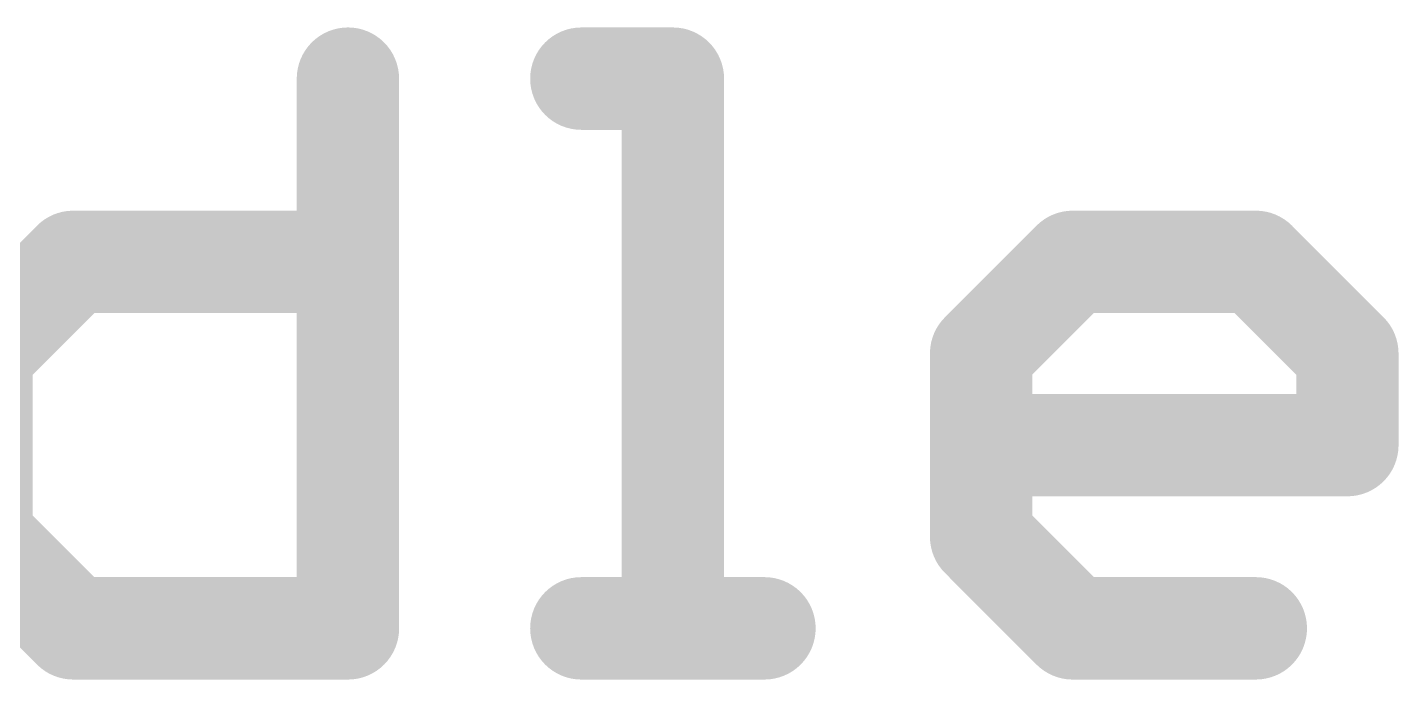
# Model space of a CAD drawing. Extents: x -36.1 to 36.1, y -36.8 to 19.2.
# Drawn here: x -0.167 to 3.577, y -36.83 to -35.051 of the extents above; entities that cross this region are included whole.
import ezdxf

# ---------------------------------------------------------------- set-up
doc = ezdxf.new("R2010")
doc.units = 0
doc.layers.add('21', color=41, linetype='CONTINUOUS')

msp = doc.modelspace()

# ---------------------------------------------------------------- linework, layer by layer
at = {"layer": '21', "const_width": 0.2794}
for points in [[(0.7083, -35.1904), (0.7083, -36.6903)], [(1.3455, -35.1904), (1.5955, -35.1904)], [(1.5955, -35.1904), (1.5955, -36.6903)], [(-0.2917, -35.9404), (-0.0417, -35.6904)], [(-0.0417, -35.6904), (0.7083, -35.6904)], [(2.4369, -35.9404), (2.6869, -35.6904)], [(2.6869, -35.6904), (3.1869, -35.6904)], [(3.1869, -35.6904), (3.4369, -35.9404)], [(-0.2917, -36.4403), (-0.2917, -35.9404)], [(2.4369, -36.4403), (2.4369, -35.9404)], [(3.4369, -35.9404), (3.4369, -36.1903)], [(3.4369, -36.1903), (2.4369, -36.1903)], [(-0.0417, -36.6903), (-0.2917, -36.4403)], [(2.6869, -36.6903), (2.4369, -36.4403)], [(0.7083, -36.6903), (-0.0417, -36.6903)], [(1.3455, -36.6903), (1.8455, -36.6903)], [(3.1869, -36.6903), (2.6869, -36.6903)]]:
    msp.add_lwpolyline(points, dxfattribs=at)
at = {"layer": '21', "const_width": 0.1397}
for points in [[(0.7781, -35.1904, 1), (0.6384, -35.1904)], [(1.3455, -35.1206, 1), (1.3455, -35.2603)], [(1.6653, -35.1904, 1), (1.5256, -35.1904)], [(1.5955, -35.2603, 1), (1.5955, -35.1206)], [(-0.0417, -35.6205, 1), (-0.0417, -35.7602)], [(0.0077, -35.7398, 1), (-0.0911, -35.641)], [(0.7083, -35.7602, 1), (0.7083, -35.6205)], [(2.6869, -35.6205, 1), (2.6869, -35.7602)], [(2.7363, -35.7398, 1), (2.6375, -35.641)], [(3.2363, -35.641, 1), (3.1375, -35.7398)], [(3.1869, -35.7602, 1), (3.1869, -35.6205)], [(-0.2218, -35.9404, 1), (-0.3615, -35.9404)], [(2.3875, -35.891, 1), (2.4863, -35.9898)], [(2.5068, -35.9404, 1), (2.3671, -35.9404)], [(3.5067, -35.9404, 1), (3.367, -35.9404)], [(3.3875, -35.9898, 1), (3.4862, -35.891)], [(2.4369, -36.1205, 1), (2.4369, -36.2602)], [(3.4369, -36.2602, 1), (3.4369, -36.1205)], [(3.367, -36.1903, 1), (3.5067, -36.1903)], [(2.4863, -36.3909, 1), (2.3875, -36.4897)], [(-0.3615, -36.4403, 1), (-0.2218, -36.4403)], [(2.3671, -36.4403, 1), (2.5068, -36.4403)], [(-0.0417, -36.6204, 1), (-0.0417, -36.7602)], [(-0.0911, -36.7397, 1), (0.0077, -36.6409)], [(0.7083, -36.7602, 1), (0.7083, -36.6204)], [(1.3455, -36.6204, 1), (1.3455, -36.7602)], [(1.8455, -36.7602, 1), (1.8455, -36.6204)], [(2.6869, -36.6204, 1), (2.6869, -36.7602)], [(2.6375, -36.7397, 1), (2.7363, -36.6409)], [(3.1869, -36.7602, 1), (3.1869, -36.6204)], [(0.6384, -36.6903, 1), (0.7781, -36.6903)], [(1.5256, -36.6903, 1), (1.6653, -36.6903)]]:
    msp.add_lwpolyline(points, format="xyb", dxfattribs=at)

doc.saveas('drawing.dxf')
